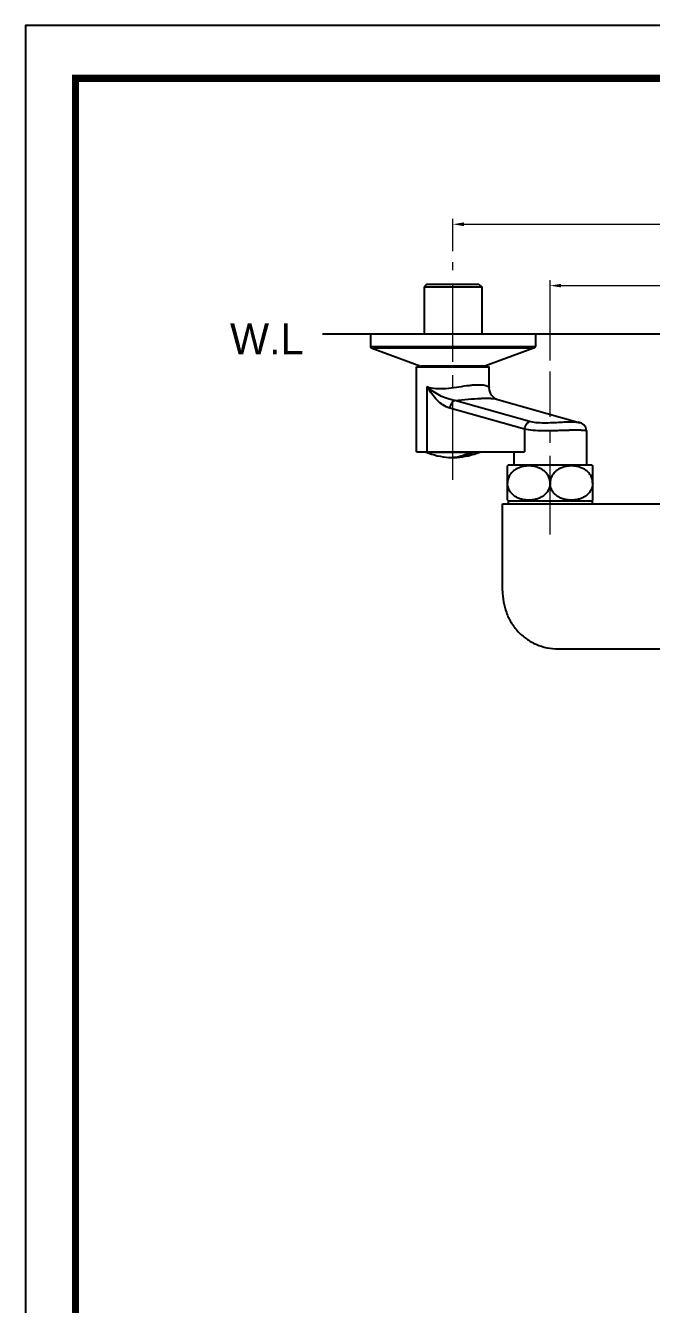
# Model space of a CAD drawing. Header units: millimetres. Extents: x 1122 to 8358, y -1894 to -296.
# Drawn here: x 7229.6 to 7457.3, y -760.7 to -295.8 of the extents above; entities that cross this region are included whole.
import ezdxf

# ---------------------------------------------------------------- set-up
doc = ezdxf.new("R2010")
doc.units = ezdxf.units.MM
doc.header["$LTSCALE"] = 3
doc.linetypes.add('CENTER2', pattern=[28.575, 19.05, -3.175, 3.175, -3.175])
doc.layers.add('Cneter', color=1, linetype='CENTER2', lineweight=13)
doc.layers.add('DLB3013-CR2S_시공도$0$치수선', color=7, linetype='Continuous', lineweight=20)
doc.layers.add('DEF_LAYER_ASSEM_MEMBER', color=7, linetype='Continuous')
doc.styles.add('DLB3013-CR2S_시공도$0$Daelim Dimension', font='')
doc.styles.get('DLB3013-CR2S_시공도$0$Daelim Dimension').set_extended_font_data('나눔고딕')
doc.dimstyles.new('DLB3013-CR2S_시공도$0$DEFAULT', dxfattribs={"dimscale": 2, "dimtxt": 2, "dimasz": 2, "dimexe": 0, "dimexo": 2, "dimgap": 1, "dimtad": 1, "dimdec": 1, "dimzin": 9, "dimdsep": 46, "dimtxsty": 'DLB3013-CR2S_시공도$0$Daelim Dimension', "dimcen": 0.5, "dimclrd": 252, "dimclre": 252, "dimclrt": 3, "dimadec": 1, "dimazin": 0, "dimtfac": 1, "dimtdec": 1, "dimtix": 1, "dimtmove": 0, "dimatfit": 3, "dimfxl": 1, "dimtolj": 1, "dimtzin": 1, "dimlwd": 9, "dimlwe": 9, "dimarcsym": 0})

# ---------------------------------------------------------------- blocks, each defined once
blk = doc.blocks.new('*D4')
at = {"color": 5, "lineweight": 9, "ltscale": 0.5, "transparency": 16777216}
for p, q in [((7420.43, -417.59), (7420.43, -388.33)), ((7424.43, -390.33), (7566.43, -390.33)), ((7570.43, -417.59), (7570.43, -388.33))]:
    blk.add_line(p, q, dxfattribs=at)
at = {"color": 5, "ltscale": 0.5, "transparency": 16777216}
for points in [[(7424.43, -389.67), (7424.43, -391), (7420.43, -390.33)], [(7566.43, -389.67), (7566.43, -391), (7570.43, -390.33)]]:
    blk.add_solid(points, dxfattribs=at)
at = {"layer": 'Defpoints', "color": 0, "ltscale": 0.5, "transparency": 16777216}
for p in [(7570.43, -390.33), (7420.43, -421.59), (7570.43, -421.59)]:
    blk.add_point(p, dxfattribs=at)
at = {"color": 7, "ltscale": 0.5, "transparency": 16777216, "insert": (7495.43, -382.9), "char_height": 10, "attachment_point": 5, "style": 'DLB3013-CR2S_시공도$0$Daelim Dimension'}
blk.add_mtext('\\A1;150', dxfattribs=at)
blk = doc.blocks.new('*D6')
at = {"color": 5, "lineweight": 9, "ltscale": 0.5, "transparency": 16777216}
for p, q in [((7385.07, -377.81), (7385.07, -366.02)), ((7605.78, -377.81), (7605.78, -366.02)), ((7389.07, -368.02), (7601.78, -368.02))]:
    blk.add_line(p, q, dxfattribs=at)
at = {"color": 5, "ltscale": 0.5, "transparency": 16777216}
for points in [[(7389.07, -367.35), (7389.07, -368.68), (7385.07, -368.02)], [(7601.78, -367.35), (7601.78, -368.68), (7605.78, -368.02)]]:
    blk.add_solid(points, dxfattribs=at)
at = {"layer": 'Defpoints', "color": 0, "ltscale": 0.5, "transparency": 16777216}
for p in [(7605.78, -368.02), (7385.07, -381.81), (7605.78, -381.81)]:
    blk.add_point(p, dxfattribs=at)
at = {"color": 7, "ltscale": 0.5, "transparency": 16777216, "insert": (7495.43, -360.57), "char_height": 10, "attachment_point": 5, "style": 'DLB3013-CR2S_시공도$0$Daelim Dimension'}
blk.add_mtext('\\A1;150~240', dxfattribs=at)

msp = doc.modelspace()

# ---------------------------------------------------------------- linework, layer by layer
at = {"ltscale": 0.5}
msp.add_line((7337.6, -407.81), (8046.51, -407.81), dxfattribs=at)
at = {"color": 7, "linetype": 'Continuous'}
for p, q in [((7405.18, -455.61), (7404.93, -455.88)), ((7435.68, -455.61), (7405.18, -455.61)), ((7435.68, -455.61), (7435.93, -455.88)), ((7404.93, -468.35), (7404.93, -455.88)), ((7435.93, -468.35), (7435.93, -455.88)), ((7404.93, -468.35), (7405.18, -468.61)), ((7405.18, -468.61), (7405.18, -469.61)), ((7405.18, -468.61), (7435.68, -468.61)), ((7435.93, -468.35), (7435.68, -468.61)), ((7435.68, -468.61), (7435.68, -469.61)), ((7403.13, -501.27), (7403.13, -469.61)), ((7403.13, -469.61), (7587.73, -469.61)), ((7423.43, -522.42), (7464.31, -522.42))]:
    msp.add_line(p, q, dxfattribs=at)
at = {"ltscale": 0.5}
msp.add_lwpolyline([(7229.64, -1122.59), (8358.04, -1122.59), (8358.04, -295.79), (7229.64, -295.79)], close=True, dxfattribs=at)
at = {"color": 5, "linetype": 'ByBlock', "lineweight": 200, "const_width": 2.6}
msp.add_lwpolyline([(7247.78, -1087.18), (8339.78, -1087.18), (8339.78, -314.98), (7247.78, -314.98)], close=True, dxfattribs=at)
at = {"color": 7, "linetype": 'Continuous'}
for points, knots in [([(7420.43, -462.11), (7420.43, -461.86), (7420.39, -461.36), (7420.24, -460.63), (7419.99, -459.93), (7419.54, -459.07), (7418.81, -458.14), (7417.73, -457.26), (7416.54, -456.62), (7415.28, -456.18), (7413.99, -455.94), (7412.68, -455.85), (7411.37, -455.94), (7410.08, -456.18), (7408.82, -456.62), (7407.62, -457.26), (7406.55, -458.14), (7405.82, -459.07), (7405.37, -459.93), (7405.12, -460.63), (7404.96, -461.36), (7404.93, -461.86), (7404.93, -462.11)], [0, 0, 0, 0, 0.034068, 0.067923, 0.101395, 0.13437, 0.198576, 0.260838, 0.321655, 0.381533, 0.440872, 0.49997, 0.559068, 0.618406, 0.678282, 0.739098, 0.80136, 0.86557, 0.898554, 0.932037, 0.965915, 1, 1, 1, 1]), ([(7435.93, -462.11), (7435.93, -461.86), (7435.89, -461.36), (7435.74, -460.63), (7435.49, -459.93), (7435.04, -459.07), (7434.31, -458.14), (7433.23, -457.26), (7432.04, -456.62), (7430.78, -456.18), (7429.49, -455.94), (7428.18, -455.85), (7426.87, -455.94), (7425.57, -456.18), (7424.32, -456.62), (7423.12, -457.26), (7422.05, -458.14), (7421.31, -459.07), (7420.87, -459.93), (7420.62, -460.63), (7420.46, -461.36), (7420.43, -461.86), (7420.43, -462.11)], [0, 0, 0, 0, 0.034085, 0.067963, 0.101445, 0.134428, 0.198638, 0.2609, 0.321715, 0.381592, 0.440931, 0.500029, 0.559127, 0.618466, 0.678343, 0.73916, 0.801423, 0.865629, 0.898605, 0.932077, 0.965932, 1, 1, 1, 1]), ([(7420.43, -462.11), (7420.43, -462.37), (7420.39, -462.87), (7420.24, -463.6), (7419.99, -464.3), (7419.54, -465.16), (7418.81, -466.09), (7417.73, -466.97), (7416.54, -467.61), (7415.28, -468.05), (7413.99, -468.29), (7412.68, -468.38), (7411.37, -468.29), (7410.08, -468.05), (7408.82, -467.61), (7407.62, -466.97), (7406.55, -466.09), (7405.81, -465.16), (7405.37, -464.3), (7405.12, -463.6), (7404.96, -462.87), (7404.93, -462.37), (7404.93, -462.11)], [0, 0, 0, 0, 0.034083, 0.067958, 0.101437, 0.134418, 0.198625, 0.260886, 0.321697, 0.38157, 0.440906, 0.5, 0.559095, 0.618431, 0.678304, 0.739115, 0.801375, 0.865582, 0.898563, 0.932042, 0.965917, 1, 1, 1, 1]), ([(7435.93, -462.11), (7435.93, -462.37), (7435.89, -462.87), (7435.74, -463.6), (7435.49, -464.3), (7435.04, -465.16), (7434.31, -466.09), (7433.23, -466.97), (7432.04, -467.61), (7430.78, -468.05), (7429.49, -468.29), (7428.18, -468.38), (7426.87, -468.29), (7425.58, -468.05), (7424.32, -467.61), (7423.12, -466.97), (7422.05, -466.09), (7421.31, -465.16), (7420.87, -464.3), (7420.62, -463.6), (7420.46, -462.87), (7420.43, -462.37), (7420.43, -462.11)], [0, 0, 0, 0, 0.034083, 0.067958, 0.101437, 0.134418, 0.198625, 0.260885, 0.321697, 0.38157, 0.440905, 0.5, 0.559095, 0.61843, 0.678303, 0.739115, 0.801375, 0.865582, 0.898563, 0.932042, 0.965917, 1, 1, 1, 1]), ([(7403.13, -501.27), (7403.13, -502.62), (7403.36, -505.32), (7404.41, -509.24), (7406.19, -512.89), (7408.64, -516.14), (7411.72, -518.84), (7415.31, -520.87), (7419.27, -522.13), (7422.04, -522.42), (7423.43, -522.42)], [0, 0, 0, 0, 0.124346, 0.248093, 0.371644, 0.495489, 0.62015, 0.745883, 0.872621, 1, 1, 1, 1])]:
    msp.add_open_spline(points, degree=3, knots=knots, dxfattribs=at)
at = {"layer": 'Cneter', "lineweight": 5, "ltscale": 0.5}
msp.add_line((7385.07, -460.95), (7385.07, -381.81), dxfattribs=at)
msp.add_line((7385.07, -460.95), (7385.07, -381.81), dxfattribs=at)
at = {"layer": 'Cneter', "ltscale": 0.5}
msp.add_line((7420.43, -480.84), (7420.43, -421.59), dxfattribs=at)
at = {"layer": 'DEF_LAYER_ASSEM_MEMBER', "color": 7, "linetype": 'Continuous'}
for p, q in [((7375.57, -389.81), (7374.57, -390.81)), ((7375.57, -389.81), (7394.57, -389.81)), ((7394.57, -389.81), (7395.57, -390.81)), ((7374.57, -390.81), (7374.57, -407.81)), ((7374.57, -390.81), (7395.57, -390.81)), ((7395.57, -390.81), (7395.57, -407.81)), ((7355.07, -407.81), (7355.07, -412.47)), ((7355.07, -407.81), (7415.07, -407.81)), ((7415.07, -407.81), (7415.07, -412.47)), ((7355.4, -412.94), (7373.4, -419.57)), ((7414.75, -412.94), (7396.75, -419.57)), ((7371.87, -450.81), (7371.87, -419.81)), ((7371.87, -419.81), (7398.27, -419.81)), ((7373.4, -419.57), (7373.57, -419.6)), ((7396.53, -419.6), (7373.62, -419.6)), ((7374.57, -419.6), (7374.57, -419.81)), ((7395.57, -419.6), (7395.57, -419.81)), ((7396.75, -419.57), (7396.57, -419.6)), ((7398.27, -427.4), (7398.27, -419.81)), ((7400.88, -431.59), (7431.37, -440.21)), ((7400.89, -431.59), (7400.89, -431.59)), ((7431.38, -440.21), (7431.38, -440.21)), ((7433.63, -443.13), (7433.63, -455.61)), ((7371.87, -450.81), (7411.09, -450.81)), ((7375.32, -450.84), (7394.82, -450.84)), ((7407.23, -450.81), (7407.23, -455.61))]:
    msp.add_line(p, q, dxfattribs=at)
at = {"layer": 'DEF_LAYER_ASSEM_MEMBER', "color": 9, "linetype": 'Continuous'}
for p, q in [((7355.07, -412.47), (7415.07, -412.47)), ((7355.4, -412.94), (7414.75, -412.94)), ((7373.4, -419.57), (7396.75, -419.57)), ((7375.74, -450.81), (7375.74, -427.06)), ((7412.96, -439.72), (7385.78, -432.04)), ((7411.09, -442.52), (7383.92, -434.84)), ((7411.09, -442.52), (7411.09, -450.81))]:
    msp.add_line(p, q, dxfattribs=at)
at = {"layer": 'DEF_LAYER_ASSEM_MEMBER', "color": 7, "linetype": 'Continuous'}
for points in [[(7400.89, -431.59), (7400.84, -431.57), (7400.6, -431.46), (7400.21, -431.22), (7399.7, -430.81), (7399.17, -430.2), (7398.7, -429.38), (7398.37, -428.37), (7398.27, -427.4)], [(7433.63, -443.13), (7433.58, -442.61), (7433.38, -441.94), (7433.06, -441.37), (7432.65, -440.92), (7432.22, -440.58), (7431.8, -440.36), (7431.48, -440.24), (7431.38, -440.21)]]:
    msp.add_lwpolyline(points, dxfattribs=at)
for centre, radius, start, end in [((7355.57, -412.47), 0.5, 180, 249.7751), ((7414.57, -412.47), 0.5, 290.2249, 0), ((7385.07, -427.81), 25, 247.0455, 266.7426), ((7385.07, -427.81), 25, 273.2574, 292.9545), ((7385.78, -440.28), 12.51, 266.7597, 273.2525), ((7391.4, -422.24), 28.93, 268.5223, 269.9663), ((7391.38, -427.13), 24.04, 269.9872, 271.6206)]:
    msp.add_arc(centre, radius, start, end, dxfattribs=at)
at = {"layer": 'DEF_LAYER_ASSEM_MEMBER', "color": 9, "linetype": 'Continuous'}
for points, start_tangent, end_tangent in [([(7375.74, -427.06), (7378.82, -427.73), (7380.6, -427.79), (7382.48, -427.69), (7386.35, -427.22), (7390.1, -426.69), (7391.84, -426.49), (7393.44, -426.38), (7394.85, -426.36), (7396.05, -426.44), (7397.01, -426.61), (7397.71, -426.85), (7397.95, -426.99), (7398.13, -427.13), (7398.27, -427.4)], (0.931683, -0.363272), (-0.000776, -1)), ([(7385.78, -432.04), (7382.98, -431.38), (7380.32, -430.27), (7375.74, -427.06)], (-0.991122, 0.132956), (-0.722762, 0.691097)), ([(7383.92, -434.84), (7379.34, -432), (7377.41, -429.72), (7375.74, -427.06)], (-0.962257, 0.272144), (-0.485497, 0.874238)), ([(7385.78, -432.04), (7384.57, -433.11), (7384.15, -433.93), (7383.92, -434.84)], (-0.920761, -0.390128), (-0.140012, -0.99015)), ([(7385.78, -432.04), (7390.68, -431.62), (7395.18, -431.31), (7397.1, -431.26), (7398.72, -431.3), (7399.99, -431.41), (7400.89, -431.59)], (0.997144, 0.07552), (0.962247, -0.272178)), ([(7411.09, -442.52), (7411.33, -441.61), (7411.74, -440.79), (7412.96, -439.72)], (0.140028, 0.990148), (0.920763, 0.390123)), ([(7431.38, -440.21), (7431.05, -440.14), (7430.53, -440.08), (7429.82, -440.02), (7428.96, -439.98), (7426.79, -439.99), (7424.17, -440.09), (7421.26, -440.23), (7418.24, -440.29), (7415.37, -440.16), (7412.96, -439.72)], (-0.962107, 0.272671), (-0.962256, 0.272145)), ([(7433.63, -443.13), (7433.62, -443.12), (7433.59, -443.11), (7433.55, -443.1), (7433.49, -443.09), (7433.31, -443.06), (7433.06, -443.03), (7432.74, -443), (7432.36, -442.98), (7431.91, -442.95), (7431.4, -442.94), (7430.2, -442.92), (7428.79, -442.92), (7427.2, -442.95), (7425.47, -443), (7423.62, -443.05), (7421.7, -443.11), (7417.83, -443.14), (7414.19, -442.97), (7411.09, -442.52)], (0.002336, 0.999997), (-0.976955, 0.213446))]:
    msp.add_spline(points, degree=3, dxfattribs=dict(at, start_tangent=start_tangent, end_tangent=end_tangent))
at = {"layer": 'DEF_LAYER_ASSEM_MEMBER', "color": 7, "linetype": 'Continuous', "end_tangent": (0.880544, 0.473965)}
for points, start_tangent in [([(7383.66, -452.77), (7385.44, -452.75), (7387.21, -452.47), (7388.95, -451.94), (7390.65, -451.16)], (0.998387, -0.056782)), ([(7386.49, -452.77), (7389.32, -452.29), (7392.06, -451.16)], (0.998387, 0.056782))]:
    msp.add_spline(points, degree=3, dxfattribs=dict(at, start_tangent=start_tangent))

# ---------------------------------------------------------------- texts
at = {"layer": 'DLB3013-CR2S_시공도$0$치수선', "insert": (7330.76, -404.06), "char_height": 11.25, "attachment_point": 3, "style": 'DLB3013-CR2S_시공도$0$Daelim Dimension'}
msp.add_mtext_dynamic_manual_height_columns('W.L', width=17.4109, gutter_width=12.5, heights=[0], dxfattribs=at)

# ---------------------------------------------------------------- dimensions: what is measured, and where the dimension line sits
at = {"color": 5, "ltscale": 0.5}
dim = msp.add_linear_dim(base=(7605.78, -368.02), p1=(7385.07, -381.81), p2=(7605.78, -381.81), text='150~240', dimstyle='DLB3013-CR2S_시공도$0$DEFAULT', override={"dimtxt": 5, "dimexe": 1, "dimclrd": 5, "dimclre": 5, "dimclrt": 7}, dxfattribs=at)
dim.commit()
dim.dimension.update_dxf_attribs({"geometry": '*D6', "text_midpoint": (7495.43, -360.57)})
dim = msp.add_linear_dim(base=(7570.43, -390.33), p1=(7420.43, -421.59), p2=(7570.43, -421.59), dimstyle='DLB3013-CR2S_시공도$0$DEFAULT', override={"dimtxt": 5, "dimexe": 1, "dimclrd": 5, "dimclre": 5, "dimclrt": 7}, dxfattribs=at)
dim.commit()
dim.dimension.update_dxf_attribs({"geometry": '*D4', "text_midpoint": (7495.43, -382.9)})

doc.saveas('drawing.dxf')
